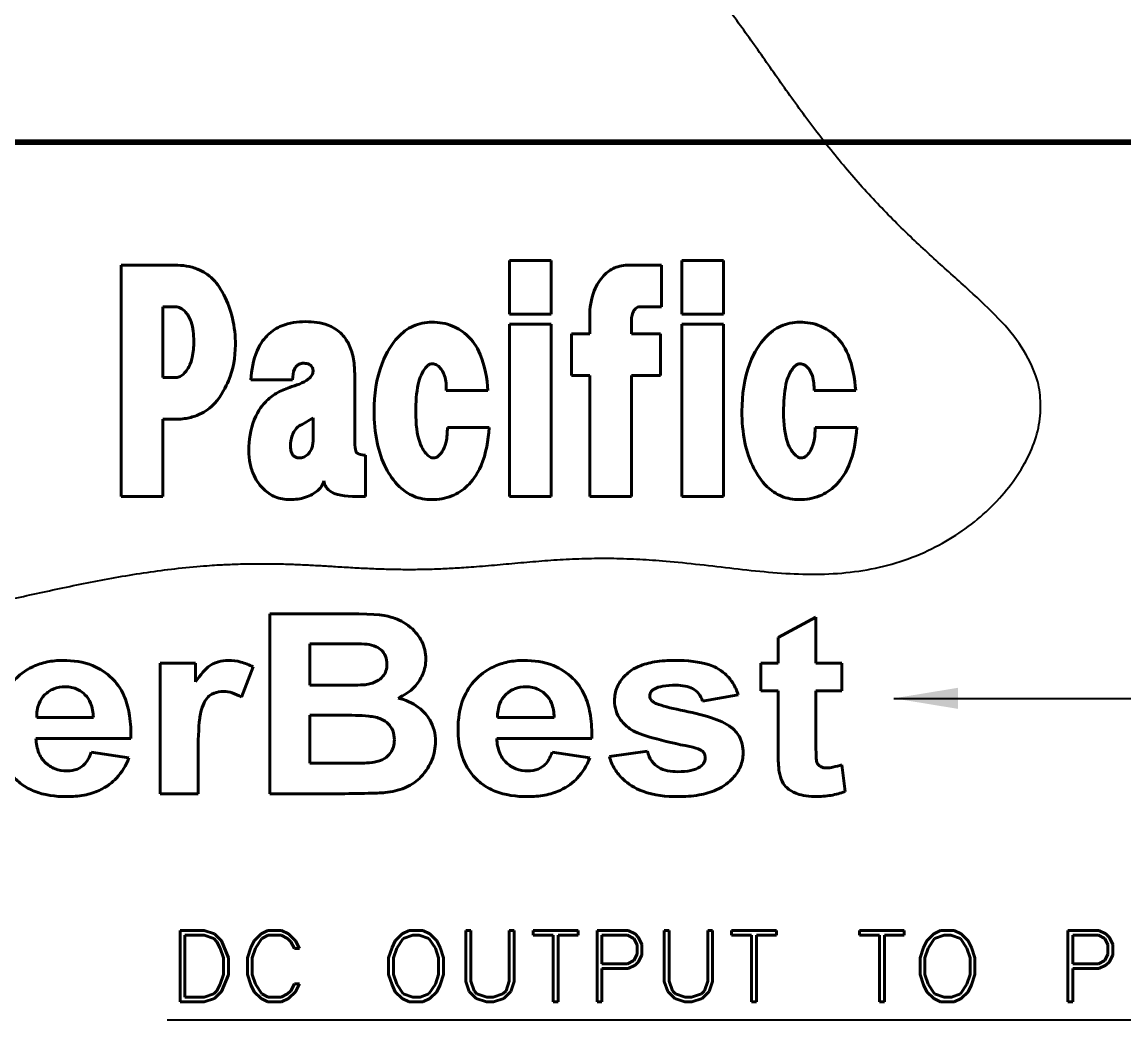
# Model space of a CAD drawing. Header units: millimetres. Extents: x 0 to 420, y 0 to 297.
# Drawn here: x 154.66 to 197.51, y 184.11 to 222.92 of the extents above; entities that cross this region are included whole.
import ezdxf

# ---------------------------------------------------------------- set-up
doc = ezdxf.new("R2010")
doc.units = ezdxf.units.MM
for name, color, linetype, lineweight in [('가시적인 것(ISO)', 3, 'Continuous', 40), ('기호(ISO)', 5, 'Continuous', 25), ('스케치 형상(ISO)', 3, 'Continuous', 25), ('치수(ISO)', 2, 'Continuous', 25)]:
    doc.layers.add(name, color=color, linetype=linetype, lineweight=lineweight)
doc.styles.add('치수 텍스트_PSTEK_POSCO', font='isocp.shx')
doc.dimstyles.new('치수_PSTEK_POSCO', dxfattribs={"dimtxt": 3.5, "dimasz": 2.5, "dimexe": 2, "dimexo": 2.5, "dimgap": 1, "dimtad": 1, "dimrnd": 1e-08, "dimdsep": 46, "dimtxsty": '치수 텍스트_PSTEK_POSCO', "dimcen": 0.09, "dimdle": 10, "dimclrd": 7, "dimclre": 7, "dimclrt": 2, "dimadec": 1, "dimazin": 2, "dimtfac": 1, "dimtmove": 0, "dimatfit": 3, "dimfxl": 0, "dimtolj": 1, "dimlwd": -1, "dimlwe": -1, "dimarcsym": 0})
doc.dimstyles.new('치수_PSTEK_POSCO$7', dxfattribs={"dimtxt": 3.5, "dimasz": 2.5, "dimexe": 2, "dimexo": 2.5, "dimgap": 1, "dimtad": 1, "dimrnd": 1e-08, "dimdsep": 46, "dimtxsty": '치수 텍스트_PSTEK_POSCO', "dimcen": 0.09, "dimdle": 10, "dimclrd": 7, "dimclre": 7, "dimclrt": 2, "dimadec": 1, "dimazin": 2, "dimtfac": 1, "dimtmove": 0, "dimatfit": 3, "dimfxl": 0, "dimtolj": 1, "dimlwd": -1, "dimlwe": -1, "dimarcsym": 0})

# ---------------------------------------------------------------- blocks, each defined once
blk = doc.blocks.new('*D24')
at = {"layer": 'Defpoints', "color": 0}
for p in [(233.941, 232.543), (83.941, 222.543), (233.941, 222.543)]:
    blk.add_point(p, dxfattribs=at)
at = {"layer": '치수(ISO)', "color": 7}
for p, q in [((83.941, 225.043), (83.941, 234.543)), ((233.941, 225.043), (233.941, 234.543)), ((86.441, 232.543), (231.441, 232.543))]:
    blk.add_line(p, q, dxfattribs=at)
for points in [[(86.441, 232.96), (86.441, 232.127), (83.941, 232.543)], [(231.441, 232.96), (231.441, 232.127), (233.941, 232.543)]]:
    blk.add_solid(points, dxfattribs=at)
at = {"layer": '치수(ISO)', "color": 2, "insert": (156.139, 235.293), "char_height": 3.5, "attachment_point": 4, "style": '치수 텍스트_PSTEK_POSCO'}
blk.add_mtext('\\A1;150', dxfattribs=at)

msp = doc.modelspace()

# ---------------------------------------------------------------- linework, layer by layer
at = {"layer": '가시적인 것(ISO)'}
for p, q in [((229.932, 218.293), (88.22, 218.293)), ((88.299, 218.193), (229.854, 218.193)), ((160.597, 213.465), (158.513, 213.465)), ((158.513, 213.465), (158.513, 204.465)), ((175.228, 213.643), (173.609, 213.643)), ((173.609, 213.643), (173.609, 211.554)), ((175.228, 211.554), (175.228, 213.643)), ((179.517, 213.465), (178.273, 213.465)), ((179.517, 211.846), (179.517, 213.465)), ((181.935, 213.643), (180.316, 213.643)), ((180.316, 213.643), (180.316, 211.554)), ((181.935, 211.554), (181.935, 213.643)), ((160.132, 209.088), (160.132, 211.846)), ((160.132, 211.846), (160.618, 211.846)), ((178.681, 211.846), (179.517, 211.846)), ((173.609, 211.554), (175.228, 211.554)), ((176.732, 211.465), (176.732, 210.796)), ((180.316, 211.554), (181.935, 211.554)), ((175.228, 211.167), (173.609, 211.167)), ((173.609, 211.167), (173.609, 204.465)), ((175.228, 204.465), (175.228, 211.167)), ((178.352, 210.796), (178.352, 211.245)), ((181.935, 211.167), (180.316, 211.167)), ((180.316, 211.167), (180.316, 204.465)), ((181.935, 204.465), (181.935, 211.167)), ((176.732, 210.796), (176.027, 210.796)), ((176.027, 210.796), (176.027, 209.177)), ((179.49, 210.796), (178.352, 210.796)), ((179.49, 209.177), (179.49, 210.796)), ((167.591, 206.69), (167.591, 209.245)), ((176.027, 209.177), (176.732, 209.177)), ((176.732, 209.177), (176.732, 204.465)), ((178.352, 204.465), (178.352, 209.177)), ((178.352, 209.177), (179.49, 209.177)), ((160.618, 209.088), (160.132, 209.088)), ((163.559, 208.999), (165.173, 208.999)), ((171.154, 208.587), (172.773, 208.587)), ((185.456, 208.587), (187.075, 208.587)), ((160.132, 204.465), (160.132, 207.469)), ((160.132, 207.469), (160.571, 207.469)), ((165.544, 207.27), (165.972, 207.526)), ((165.972, 207.526), (165.972, 206.649)), ((172.815, 207.145), (171.196, 207.145)), ((187.117, 207.145), (185.497, 207.145)), ((168.009, 204.465), (168.009, 206.074)), ((158.513, 204.465), (160.132, 204.465)), ((173.609, 204.465), (175.228, 204.465)), ((176.732, 204.465), (178.352, 204.465)), ((180.316, 204.465), (181.935, 204.465)), ((167.368, 199.906), (164.295, 199.906)), ((164.295, 199.906), (164.295, 192.906)), ((185.53, 199.778), (184.057, 198.988)), ((185.53, 197.98), (185.53, 199.778)), ((184.057, 198.988), (184.057, 197.98)), ((165.848, 198.743), (166.739, 198.743)), ((165.848, 197.126), (165.848, 198.743)), ((161.403, 197.98), (160.032, 197.98)), ((160.032, 197.98), (160.032, 192.906)), ((161.403, 197.26), (161.403, 197.98)), ((163.191, 196.667), (163.644, 197.836)), ((184.057, 197.98), (183.38, 197.98)), ((183.38, 197.98), (183.38, 196.913)), ((186.538, 197.98), (185.53, 197.98)), ((186.538, 196.913), (186.538, 197.98)), ((166.867, 197.126), (165.848, 197.126)), ((181.118, 196.513), (182.51, 196.748)), ((183.38, 196.913), (184.057, 196.913)), ((184.057, 196.913), (184.057, 194.699)), ((185.53, 196.913), (186.538, 196.913)), ((185.53, 194.869), (185.53, 196.913)), ((157.429, 195.878), (155.225, 195.878)), ((165.848, 195.963), (167.102, 195.963)), ((165.848, 194.09), (165.848, 195.963)), ((175.35, 195.878), (173.147, 195.878)), ((155.198, 195.056), (158.89, 195.056)), ((173.12, 195.056), (176.812, 195.056)), ((178.973, 194.56), (177.495, 194.357)), ((158.81, 194.299), (157.343, 194.523)), ((161.505, 192.906), (161.505, 194.469)), ((176.732, 194.299), (175.265, 194.523)), ((167.288, 194.09), (165.848, 194.09)), ((186.661, 192.997), (186.538, 194.037)), ((160.032, 192.906), (161.505, 192.906)), ((164.295, 192.906), (166.91, 192.906)), ((161.743, 187.591), (160.801, 187.591)), ((160.801, 187.591), (160.801, 184.808)), ((160.99, 184.997), (160.99, 187.402)), ((160.99, 187.402), (161.735, 187.402)), ((161.735, 187.402), (162.113, 187.275)), ((162.144, 187.456), (161.743, 187.591)), ((162.113, 187.275), (162.232, 187.153)), ((162.416, 187.187), (162.144, 187.456)), ((163.949, 187.456), (163.682, 187.192)), ((163.734, 186.897), (163.985, 187.28)), ((164.218, 187.591), (163.949, 187.456)), ((163.985, 187.28), (164.233, 187.402)), ((164.751, 187.591), (164.218, 187.591)), ((164.233, 187.402), (164.738, 187.402)), ((164.738, 187.402), (164.984, 187.275)), ((165.023, 187.456), (164.751, 187.591)), ((164.984, 187.275), (165.108, 187.153)), ((165.289, 187.19), (165.023, 187.456)), ((169.441, 187.456), (169.172, 187.192)), ((169.226, 186.897), (169.478, 187.275)), ((169.71, 187.591), (169.441, 187.456)), ((169.478, 187.275), (169.853, 187.402)), ((170.244, 187.591), (169.71, 187.591)), ((169.853, 187.402), (170.104, 187.402)), ((170.104, 187.402), (170.479, 187.275)), ((170.516, 187.456), (170.244, 187.591)), ((170.479, 187.275), (170.733, 186.897)), ((170.782, 187.192), (170.516, 187.456)), ((172.105, 187.591), (171.916, 187.591)), ((171.916, 187.591), (171.916, 185.611)), ((172.105, 185.621), (172.105, 187.591)), ((173.793, 187.591), (173.604, 187.591)), ((173.604, 187.591), (173.604, 185.621)), ((173.793, 185.611), (173.793, 187.591)), ((176.277, 187.591), (174.535, 187.591)), ((174.535, 187.591), (174.535, 187.402)), ((174.535, 187.402), (175.312, 187.402)), ((175.312, 187.402), (175.312, 184.808)), ((175.501, 184.808), (175.501, 187.402)), ((175.501, 187.402), (176.277, 187.402)), ((176.277, 187.402), (176.277, 187.591)), ((178.221, 187.591), (177.018, 187.591)), ((177.018, 187.591), (177.018, 184.808)), ((177.207, 187.402), (178.206, 187.402)), ((177.207, 186.294), (177.207, 187.402)), ((178.206, 187.402), (178.452, 187.28)), ((178.493, 187.456), (178.221, 187.591)), ((178.452, 187.28), (178.573, 187.034)), ((178.63, 187.322), (178.493, 187.456)), ((178.762, 187.05), (178.63, 187.322)), ((179.821, 187.591), (179.632, 187.591)), ((179.632, 187.591), (179.632, 185.611)), ((179.821, 185.621), (179.821, 187.591)), ((181.509, 187.591), (181.32, 187.591)), ((181.32, 187.591), (181.32, 185.621)), ((181.509, 185.611), (181.509, 187.591)), ((183.994, 187.591), (182.252, 187.591)), ((182.252, 187.591), (182.252, 187.402)), ((182.252, 187.402), (183.028, 187.402)), ((183.028, 187.402), (183.028, 184.808)), ((183.217, 184.808), (183.217, 187.402)), ((183.217, 187.402), (183.994, 187.402)), ((183.994, 187.402), (183.994, 187.591)), ((187.224, 187.591), (187.224, 187.402)), ((188.966, 187.591), (187.224, 187.591)), ((187.224, 187.402), (188.001, 187.402)), ((188.001, 187.402), (188.001, 184.808)), ((188.19, 184.808), (188.19, 187.402)), ((188.19, 187.402), (188.966, 187.402)), ((188.966, 187.402), (188.966, 187.591)), ((190.108, 187.456), (189.839, 187.192)), ((189.893, 186.897), (190.144, 187.275)), ((190.377, 187.591), (190.108, 187.456)), ((190.144, 187.275), (190.519, 187.402)), ((190.91, 187.591), (190.377, 187.591)), ((190.519, 187.402), (190.77, 187.402)), ((190.77, 187.402), (191.146, 187.275)), ((191.182, 187.456), (190.91, 187.591)), ((191.146, 187.275), (191.399, 186.897)), ((191.449, 187.192), (191.182, 187.456)), ((196.532, 187.591), (195.329, 187.591)), ((195.329, 187.591), (195.329, 184.808)), ((195.518, 186.294), (195.518, 187.402)), ((195.518, 187.402), (196.517, 187.402)), ((196.517, 187.402), (196.763, 187.28)), ((196.804, 187.456), (196.532, 187.591)), ((196.763, 187.28), (196.884, 187.034)), ((196.941, 187.322), (196.804, 187.456)), ((197.073, 187.05), (196.941, 187.322)), ((162.232, 187.153), (162.362, 186.902)), ((162.362, 186.902), (162.489, 186.519)), ((162.678, 186.53), (162.416, 187.187)), ((163.552, 186.923), (163.418, 186.527)), ((163.682, 187.192), (163.552, 186.923)), ((163.607, 186.519), (163.734, 186.897)), ((165.108, 187.153), (165.245, 186.882)), ((165.245, 186.882), (165.442, 186.882)), ((165.442, 186.882), (165.289, 187.19)), ((169.045, 186.923), (168.911, 186.527)), ((169.172, 187.192), (169.045, 186.923)), ((169.1, 186.519), (169.226, 186.897)), ((170.733, 186.897), (170.857, 186.519)), ((170.912, 186.923), (170.782, 187.192)), ((171.046, 186.527), (170.912, 186.923)), ((178.573, 187.034), (178.573, 186.662)), ((178.762, 186.646), (178.762, 187.05)), ((189.712, 186.923), (189.577, 186.527)), ((189.839, 187.192), (189.712, 186.923)), ((189.766, 186.519), (189.893, 186.897)), ((191.399, 186.897), (191.524, 186.519)), ((191.578, 186.923), (191.449, 187.192)), ((191.713, 186.527), (191.578, 186.923)), ((196.884, 187.034), (196.884, 186.662)), ((197.073, 186.646), (197.073, 187.05)), ((162.489, 186.519), (162.489, 185.88)), ((162.678, 185.869), (162.678, 186.53)), ((163.418, 186.527), (163.418, 185.872)), ((163.607, 185.88), (163.607, 186.519)), ((168.911, 186.527), (168.911, 185.872)), ((169.1, 185.88), (169.1, 186.519)), ((170.857, 186.519), (170.857, 185.88)), ((171.046, 185.872), (171.046, 186.527)), ((178.452, 186.416), (178.206, 186.294)), ((178.573, 186.662), (178.452, 186.416)), ((178.63, 186.374), (178.762, 186.646)), ((189.577, 186.527), (189.577, 185.872)), ((189.766, 185.88), (189.766, 186.519)), ((191.524, 186.519), (191.524, 185.88)), ((191.713, 185.872), (191.713, 186.527)), ((196.763, 186.416), (196.517, 186.294)), ((196.884, 186.662), (196.763, 186.416)), ((196.941, 186.374), (197.073, 186.646)), ((178.206, 186.294), (177.207, 186.294)), ((177.207, 184.808), (177.207, 186.105)), ((177.207, 186.105), (178.221, 186.105)), ((178.221, 186.105), (178.493, 186.24)), ((178.493, 186.24), (178.63, 186.374)), ((196.517, 186.294), (195.518, 186.294)), ((195.518, 184.808), (195.518, 186.105)), ((195.518, 186.105), (196.532, 186.105)), ((196.532, 186.105), (196.804, 186.24)), ((196.804, 186.24), (196.941, 186.374)), ((162.489, 185.88), (162.362, 185.497)), ((162.416, 185.212), (162.678, 185.869)), ((163.418, 185.872), (163.552, 185.476)), ((163.734, 185.502), (163.607, 185.88)), ((168.911, 185.872), (169.045, 185.476)), ((169.226, 185.502), (169.1, 185.88)), ((170.857, 185.88), (170.733, 185.502)), ((170.912, 185.476), (171.046, 185.872)), ((171.916, 185.611), (172.048, 185.212)), ((172.232, 185.243), (172.105, 185.621)), ((173.604, 185.621), (173.477, 185.243)), ((173.658, 185.212), (173.793, 185.611)), ((179.632, 185.611), (179.764, 185.212)), ((179.948, 185.243), (179.821, 185.621)), ((181.32, 185.621), (181.193, 185.243)), ((181.374, 185.212), (181.509, 185.611)), ((189.577, 185.872), (189.712, 185.476)), ((189.893, 185.502), (189.766, 185.88)), ((191.524, 185.88), (191.399, 185.502)), ((191.578, 185.476), (191.713, 185.872)), ((162.232, 185.246), (162.113, 185.124)), ((162.144, 184.943), (162.416, 185.212)), ((162.362, 185.497), (162.232, 185.246)), ((163.552, 185.476), (163.682, 185.207)), ((163.682, 185.207), (163.949, 184.943)), ((163.985, 185.121), (163.734, 185.502)), ((165.108, 185.246), (164.984, 185.124)), ((165.023, 184.943), (165.289, 185.209)), ((165.245, 185.517), (165.108, 185.246)), ((165.442, 185.517), (165.245, 185.517)), ((165.289, 185.209), (165.442, 185.517)), ((169.045, 185.476), (169.172, 185.207)), ((169.172, 185.207), (169.441, 184.943)), ((169.478, 185.124), (169.226, 185.502)), ((170.733, 185.502), (170.479, 185.124)), ((170.516, 184.943), (170.782, 185.207)), ((170.782, 185.207), (170.912, 185.476)), ((172.048, 185.212), (172.32, 184.943)), ((172.348, 185.124), (172.232, 185.243)), ((173.477, 185.243), (173.358, 185.124)), ((173.389, 184.943), (173.658, 185.212)), ((179.764, 185.212), (180.036, 184.943)), ((180.064, 185.124), (179.948, 185.243)), ((181.193, 185.243), (181.074, 185.124)), ((181.105, 184.943), (181.374, 185.212)), ((189.712, 185.476), (189.839, 185.207)), ((189.839, 185.207), (190.108, 184.943)), ((190.144, 185.124), (189.893, 185.502)), ((191.399, 185.502), (191.146, 185.124)), ((191.182, 184.943), (191.449, 185.207)), ((191.449, 185.207), (191.578, 185.476)), ((160.801, 184.808), (161.743, 184.808)), ((161.735, 184.997), (160.99, 184.997)), ((162.113, 185.124), (161.735, 184.997)), ((161.743, 184.808), (162.144, 184.943)), ((163.949, 184.943), (164.218, 184.808)), ((164.233, 184.997), (163.985, 185.121)), ((164.218, 184.808), (164.751, 184.808)), ((164.738, 184.997), (164.233, 184.997)), ((164.984, 185.124), (164.738, 184.997)), ((164.751, 184.808), (165.023, 184.943)), ((169.441, 184.943), (169.71, 184.808)), ((169.853, 184.997), (169.478, 185.124)), ((169.71, 184.808), (170.244, 184.808)), ((170.135, 184.997), (169.853, 184.997)), ((170.479, 185.124), (170.135, 184.997)), ((170.244, 184.808), (170.516, 184.943)), ((172.32, 184.943), (172.721, 184.808)), ((172.729, 184.997), (172.348, 185.124)), ((172.721, 184.808), (172.988, 184.808)), ((172.98, 184.997), (172.729, 184.997)), ((173.358, 185.124), (172.98, 184.997)), ((172.988, 184.808), (173.389, 184.943)), ((175.312, 184.808), (175.501, 184.808)), ((177.018, 184.808), (177.207, 184.808)), ((180.036, 184.943), (180.437, 184.808)), ((180.445, 184.997), (180.064, 185.124)), ((180.437, 184.808), (180.704, 184.808)), ((180.696, 184.997), (180.445, 184.997)), ((181.074, 185.124), (180.696, 184.997)), ((180.704, 184.808), (181.105, 184.943)), ((183.028, 184.808), (183.217, 184.808)), ((188.001, 184.808), (188.19, 184.808)), ((190.108, 184.943), (190.377, 184.808)), ((190.519, 184.997), (190.144, 185.124)), ((190.377, 184.808), (190.91, 184.808)), ((190.801, 184.997), (190.519, 184.997)), ((191.146, 185.124), (190.801, 184.997)), ((190.91, 184.808), (191.182, 184.943)), ((195.329, 184.808), (195.518, 184.808))]:
    msp.add_line(p, q, dxfattribs=at)
for points, knots in [([(162.953, 210.363), (162.953, 210.709), (162.918, 211.054), (162.766, 211.713), (162.655, 212.021), (162.331, 212.645), (162.178, 212.82), (161.904, 213.091), (161.707, 213.219), (161.203, 213.422), (160.9, 213.465), (160.597, 213.465)], [-0.2858534, -0.2858534, -0.2858534, -0.2858534, -0.2451912, -0.2451912, -0.2065635, -0.2065635, -0.1627704, -0.1627704, -0.0909123, -0.0909123, 0, 0, 0, 0]), ([(178.273, 213.465), (178.172, 213.465), (178.07, 213.457), (177.876, 213.419), (177.785, 213.392), (177.54, 213.286), (177.403, 213.188), (177.126, 212.901), (176.998, 212.688), (176.782, 212.15), (176.732, 211.807), (176.732, 211.465)], [-0.2893553, -0.2893553, -0.2893553, -0.2893553, -0.2575198, -0.2575198, -0.2275927, -0.2275927, -0.1740877, -0.1740877, -0.1027456, -0.1027456, 0, 0, 0, 0]), ([(160.618, 211.846), (160.653, 211.846), (160.687, 211.842), (160.756, 211.824), (160.789, 211.811), (160.894, 211.755), (160.957, 211.699), (161.087, 211.551), (161.169, 211.439), (161.308, 211.029), (161.334, 210.764), (161.334, 210.498)], [-0.233492, -0.233492, -0.233492, -0.233492, -0.2134417, -0.2134417, -0.1927928, -0.1927928, -0.1456441, -0.1456441, -0.0796373, -0.0796373, 0, 0, 0, 0]), ([(178.352, 211.245), (178.352, 211.32), (178.356, 211.399), (178.38, 211.537), (178.399, 211.602), (178.457, 211.714), (178.492, 211.754), (178.542, 211.799), (178.567, 211.817), (178.623, 211.84), (178.651, 211.846), (178.681, 211.846)], [-0.05295944, -0.05295944, -0.05295944, -0.05295944, -0.03999334, -0.03999334, -0.02879878, -0.02879878, -0.01818786, -0.01818786, -0.00878945, -0.00878945, 0, 0, 0, 0]), ([(165.685, 211.266), (165.37, 211.266), (165.052, 211.223), (164.556, 211.022), (164.374, 210.906), (164.095, 210.635), (163.933, 210.445), (163.645, 209.782), (163.579, 209.384), (163.559, 208.999)], [-0.536756, -0.536756, -0.536756, -0.536756, -0.3483065, -0.3483065, -0.2164852, -0.2164852, -0.115581, -0.115581, 0, 0, 0, 0]), ([(167.591, 209.245), (167.591, 209.459), (167.574, 209.676), (167.491, 210.069), (167.432, 210.248), (167.28, 210.54), (167.18, 210.695), (166.893, 210.965), (166.728, 211.061), (166.275, 211.231), (165.975, 211.266), (165.685, 211.266)], [-0.3749096, -0.3749096, -0.3749096, -0.3749096, -0.2842714, -0.2842714, -0.204933, -0.204933, -0.1448964, -0.1448964, -0.0869418, -0.0869418, 0, 0, 0, 0]), ([(170.595, 211.245), (170.468, 211.245), (170.341, 211.233), (170.096, 211.182), (169.979, 211.144), (169.637, 210.99), (169.438, 210.837), (169.043, 210.413), (168.821, 210.074), (168.429, 209.058), (168.349, 208.415), (168.349, 207.787)], [-0.5380522, -0.5380522, -0.5380522, -0.5380522, -0.4844475, -0.4844475, -0.4325169, -0.4325169, -0.326294, -0.326294, -0.1883233, -0.1883233, 0, 0, 0, 0]), ([(172.773, 208.587), (172.74, 209.053), (172.658, 209.553), (172.33, 210.33), (172.158, 210.542), (171.828, 210.864), (171.627, 211), (171.143, 211.2), (170.872, 211.245), (170.595, 211.245)], [-0.3021675, -0.3021675, -0.3021675, -0.3021675, -0.2215102, -0.2215102, -0.1570601, -0.1570601, -0.083104, -0.083104, 0, 0, 0, 0]), ([(184.897, 211.245), (184.769, 211.245), (184.643, 211.233), (184.398, 211.182), (184.281, 211.144), (183.939, 210.99), (183.74, 210.837), (183.345, 210.413), (183.123, 210.074), (182.731, 209.058), (182.651, 208.415), (182.651, 207.787)], [-0.5380522, -0.5380522, -0.5380522, -0.5380522, -0.4844475, -0.4844475, -0.4325169, -0.4325169, -0.326294, -0.326294, -0.1883233, -0.1883233, 0, 0, 0, 0]), ([(187.075, 208.587), (187.041, 209.053), (186.959, 209.553), (186.632, 210.33), (186.46, 210.542), (186.13, 210.864), (185.929, 211), (185.445, 211.2), (185.174, 211.245), (184.897, 211.245)], [-0.3021675, -0.3021675, -0.3021675, -0.3021675, -0.2215102, -0.2215102, -0.1570601, -0.1570601, -0.083104, -0.083104, 0, 0, 0, 0]), ([(161.334, 210.498), (161.334, 210.291), (161.318, 210.073), (161.238, 209.727), (161.188, 209.583), (161.073, 209.395), (161.006, 209.293), (160.871, 209.174), (160.821, 209.14), (160.718, 209.098), (160.669, 209.088), (160.618, 209.088)], [-0.250404, -0.250404, -0.250404, -0.250404, -0.1448601, -0.1448601, -0.0693805, -0.0693805, -0.0332691, -0.0332691, -0.015352, -0.015352, 0, 0, 0, 0]), ([(160.571, 207.469), (160.748, 207.469), (160.926, 207.483), (161.258, 207.549), (161.413, 207.597), (161.785, 207.767), (161.981, 207.91), (162.42, 208.384), (162.592, 208.752), (162.866, 209.408), (162.953, 209.877), (162.953, 210.363)], [-0.3127298, -0.3127298, -0.3127298, -0.3127298, -0.2827299, -0.2827299, -0.2552536, -0.2552536, -0.2133685, -0.2133685, -0.1456782, -0.1456782, 0, 0, 0, 0]), ([(165.173, 208.999), (165.18, 209.164), (165.203, 209.308), (165.261, 209.446), (165.287, 209.499), (165.369, 209.579), (165.405, 209.603), (165.492, 209.639), (165.541, 209.647), (165.591, 209.647)], [-0.1179079, -0.1179079, -0.1179079, -0.1179079, -0.0493528, -0.0493528, -0.0281953, -0.0281953, -0.0149701, -0.0149701, 0, 0, 0, 0]), ([(165.591, 209.647), (165.636, 209.647), (165.683, 209.644), (165.764, 209.629), (165.8, 209.618), (165.869, 209.584), (165.89, 209.565), (165.924, 209.529), (165.939, 209.503), (165.967, 209.431), (165.972, 209.384), (165.972, 209.339)], [-0.03966799, -0.03966799, -0.03966799, -0.03966799, -0.03344151, -0.03344151, -0.02835788, -0.02835788, -0.022918, -0.022918, -0.01366545, -0.01366545, 0, 0, 0, 0]), ([(169.968, 207.751), (169.968, 208.126), (169.991, 208.513), (170.127, 209.119), (170.213, 209.27), (170.322, 209.441), (170.368, 209.501), (170.451, 209.572), (170.484, 209.594), (170.549, 209.62), (170.579, 209.626), (170.611, 209.626)], [-0.1261111, -0.1261111, -0.1261111, -0.1261111, -0.0818856, -0.0818856, -0.0421509, -0.0421509, -0.0210668, -0.0210668, -0.0093982, -0.0093982, 0, 0, 0, 0]), ([(170.611, 209.626), (170.639, 209.626), (170.667, 209.623), (170.723, 209.609), (170.749, 209.599), (170.832, 209.555), (170.88, 209.512), (170.97, 209.405), (171.039, 209.312), (171.147, 208.977), (171.16, 208.775), (171.154, 208.587)], [-0.184648, -0.184648, -0.184648, -0.184648, -0.1660706, -0.1660706, -0.1473259, -0.1473259, -0.1054091, -0.1054091, -0.0564384, -0.0564384, 0, 0, 0, 0]), ([(184.27, 207.751), (184.27, 208.126), (184.293, 208.513), (184.429, 209.119), (184.515, 209.27), (184.624, 209.441), (184.67, 209.501), (184.753, 209.572), (184.786, 209.594), (184.851, 209.62), (184.881, 209.626), (184.912, 209.626)], [-0.1261111, -0.1261111, -0.1261111, -0.1261111, -0.0818856, -0.0818856, -0.0421509, -0.0421509, -0.0210668, -0.0210668, -0.0093982, -0.0093982, 0, 0, 0, 0]), ([(184.912, 209.626), (184.941, 209.626), (184.969, 209.623), (185.024, 209.609), (185.051, 209.599), (185.133, 209.555), (185.182, 209.512), (185.272, 209.405), (185.34, 209.312), (185.448, 208.977), (185.462, 208.775), (185.456, 208.587)], [-0.184648, -0.184648, -0.184648, -0.184648, -0.1660706, -0.1660706, -0.1473259, -0.1473259, -0.1054091, -0.1054091, -0.0564384, -0.0564384, 0, 0, 0, 0]), ([(165.972, 209.339), (165.972, 209.313), (165.968, 209.288), (165.954, 209.237), (165.942, 209.212), (165.895, 209.132), (165.847, 209.083), (165.588, 208.867), (165.311, 208.792), (165.053, 208.707)], [-0.1169937, -0.1169937, -0.1169937, -0.1169937, -0.1093142, -0.1093142, -0.1011281, -0.1011281, -0.0815966, -0.0815966, 0, 0, 0, 0]), ([(165.053, 208.707), (164.875, 208.648), (164.703, 208.572), (164.393, 208.386), (164.256, 208.279), (164.038, 208.056), (163.839, 207.832), (163.533, 207.071), (163.475, 206.664), (163.475, 206.257)], [-0.5736143, -0.5736143, -0.5736143, -0.5736143, -0.4040062, -0.4040062, -0.2459319, -0.2459319, -0.1220469, -0.1220469, 0, 0, 0, 0]), ([(168.349, 207.787), (168.349, 207.379), (168.382, 206.965), (168.538, 206.216), (168.651, 205.876), (168.928, 205.341), (169.097, 205.073), (169.494, 204.691), (169.678, 204.565), (170.109, 204.386), (170.343, 204.345), (170.584, 204.345)], [-0.5421945, -0.5421945, -0.5421945, -0.5421945, -0.3797315, -0.3797315, -0.2376949, -0.2376949, -0.1399803, -0.1399803, -0.0723429, -0.0723429, 0, 0, 0, 0]), ([(170.663, 205.964), (170.638, 205.964), (170.614, 205.968), (170.565, 205.982), (170.541, 205.993), (170.464, 206.037), (170.416, 206.082), (170.322, 206.19), (170.207, 206.334), (170.012, 206.881), (169.968, 207.287), (169.968, 207.751)], [-0.4080712, -0.4080712, -0.4080712, -0.4080712, -0.374063, -0.374063, -0.3377433, -0.3377433, -0.2512318, -0.2512318, -0.1391442, -0.1391442, 0, 0, 0, 0]), ([(182.651, 207.787), (182.651, 207.379), (182.684, 206.965), (182.84, 206.216), (182.953, 205.876), (183.23, 205.341), (183.398, 205.073), (183.796, 204.691), (183.98, 204.565), (184.411, 204.386), (184.645, 204.345), (184.886, 204.345)], [-0.5421945, -0.5421945, -0.5421945, -0.5421945, -0.3797315, -0.3797315, -0.2376949, -0.2376949, -0.1399803, -0.1399803, -0.0723429, -0.0723429, 0, 0, 0, 0]), ([(184.965, 205.964), (184.94, 205.964), (184.916, 205.968), (184.867, 205.982), (184.843, 205.993), (184.766, 206.037), (184.718, 206.082), (184.624, 206.19), (184.508, 206.334), (184.314, 206.881), (184.27, 207.287), (184.27, 207.751)], [-0.4080712, -0.4080712, -0.4080712, -0.4080712, -0.374063, -0.374063, -0.3377433, -0.3377433, -0.2512318, -0.2512318, -0.1391442, -0.1391442, 0, 0, 0, 0]), ([(165.095, 206.414), (165.095, 206.502), (165.102, 206.591), (165.134, 206.757), (165.157, 206.834), (165.235, 207.01), (165.287, 207.078), (165.394, 207.189), (165.464, 207.236), (165.544, 207.27)], [-0.07734843, -0.07734843, -0.07734843, -0.07734843, -0.06114557, -0.06114557, -0.04633919, -0.04633919, -0.02587867, -0.02587867, 0, 0, 0, 0]), ([(170.584, 204.345), (170.853, 204.345), (171.117, 204.387), (171.6, 204.579), (171.804, 204.716), (172.131, 205.036), (172.336, 205.275), (172.703, 206.132), (172.788, 206.649), (172.815, 207.145)], [-0.6064218, -0.6064218, -0.6064218, -0.6064218, -0.437056, -0.437056, -0.2792544, -0.2792544, -0.1489999, -0.1489999, 0, 0, 0, 0]), ([(171.196, 207.145), (171.196, 206.964), (171.184, 206.768), (171.104, 206.394), (171.045, 206.287), (170.958, 206.155), (170.909, 206.092), (170.823, 206.019), (170.79, 205.997), (170.724, 205.971), (170.694, 205.964), (170.663, 205.964)], [-0.09232769, -0.09232769, -0.09232769, -0.09232769, -0.06895227, -0.06895227, -0.04318151, -0.04318151, -0.02122046, -0.02122046, -0.00933669, -0.00933669, 0, 0, 0, 0]), ([(184.886, 204.345), (185.155, 204.345), (185.419, 204.387), (185.901, 204.579), (186.106, 204.716), (186.432, 205.036), (186.638, 205.275), (187.005, 206.132), (187.09, 206.649), (187.117, 207.145)], [-0.6064218, -0.6064218, -0.6064218, -0.6064218, -0.437056, -0.437056, -0.2792544, -0.2792544, -0.1489999, -0.1489999, 0, 0, 0, 0]), ([(185.497, 207.145), (185.497, 206.964), (185.486, 206.768), (185.406, 206.394), (185.346, 206.287), (185.26, 206.155), (185.211, 206.092), (185.125, 206.019), (185.092, 205.997), (185.026, 205.971), (184.996, 205.964), (184.965, 205.964)], [-0.09232769, -0.09232769, -0.09232769, -0.09232769, -0.06895227, -0.06895227, -0.04318151, -0.04318151, -0.02122046, -0.02122046, -0.00933669, -0.00933669, 0, 0, 0, 0]), ([(165.972, 206.649), (165.972, 206.586), (165.967, 206.524), (165.945, 206.408), (165.93, 206.354), (165.867, 206.213), (165.815, 206.151), (165.721, 206.061), (165.669, 206.025), (165.551, 205.976), (165.488, 205.964), (165.424, 205.964)], [-0.08300585, -0.08300585, -0.08300585, -0.08300585, -0.07015793, -0.07015793, -0.05858004, -0.05858004, -0.03837328, -0.03837328, -0.01938653, -0.01938653, 0, 0, 0, 0]), ([(168.009, 206.074), (167.922, 206.08), (167.832, 206.093), (167.736, 206.128), (167.71, 206.14), (167.668, 206.172), (167.658, 206.186), (167.638, 206.219), (167.627, 206.253), (167.598, 206.393), (167.591, 206.54), (167.591, 206.69)], [-0.09732573, -0.09732573, -0.09732573, -0.09732573, -0.07718281, -0.07718281, -0.06982854, -0.06982854, -0.06294194, -0.06294194, -0.04522299, -0.04522299, 0, 0, 0, 0]), ([(163.475, 206.257), (163.475, 206.083), (163.49, 205.908), (163.558, 205.58), (163.607, 205.427), (163.787, 205.048), (163.927, 204.873), (164.187, 204.623), (164.334, 204.522), (164.682, 204.378), (164.872, 204.345), (165.068, 204.345)], [-0.2374328, -0.2374328, -0.2374328, -0.2374328, -0.2009042, -0.2009042, -0.1671055, -0.1671055, -0.1128913, -0.1128913, -0.0587856, -0.0587856, 0, 0, 0, 0]), ([(165.424, 205.964), (165.402, 205.964), (165.38, 205.966), (165.338, 205.975), (165.319, 205.982), (165.262, 206.008), (165.23, 206.033), (165.174, 206.094), (165.148, 206.133), (165.103, 206.259), (165.095, 206.339), (165.095, 206.414)], [-0.07501483, -0.07501483, -0.07501483, -0.07501483, -0.06593002, -0.06593002, -0.05717975, -0.05717975, -0.04010912, -0.04010912, -0.02252406, -0.02252406, 0, 0, 0, 0]), ([(165.068, 204.345), (165.275, 204.345), (165.482, 204.372), (165.884, 204.505), (166.027, 204.597), (166.18, 204.714), (166.249, 204.781), (166.344, 204.924), (166.374, 204.995), (166.39, 205.071)], [-0.1095168, -0.1095168, -0.1095168, -0.1095168, -0.0812734, -0.0812734, -0.0516636, -0.0516636, -0.0233995, -0.0233995, 0, 0, 0, 0]), ([(166.39, 205.071), (166.404, 205.003), (166.427, 204.938), (166.491, 204.819), (166.531, 204.768), (166.659, 204.649), (166.75, 204.603), (167.094, 204.475), (167.542, 204.454), (168.009, 204.465)], [-0.2316073, -0.2316073, -0.2316073, -0.2316073, -0.2056086, -0.2056086, -0.1808101, -0.1808101, -0.1401312, -0.1401312, 0, 0, 0, 0]), ([(170.356, 198.145), (170.356, 198.265), (170.344, 198.383), (170.291, 198.613), (170.253, 198.722), (170.107, 199.013), (169.956, 199.213), (169.524, 199.586), (169.274, 199.691), (168.85, 199.831), (168.467, 199.906), (167.368, 199.906)], [-0.9439339, -0.9439339, -0.9439339, -0.9439339, -0.8405545, -0.8405545, -0.7401827, -0.7401827, -0.5587654, -0.5587654, -0.3295429, -0.3295429, 0, 0, 0, 0]), ([(166.739, 198.743), (167.008, 198.743), (167.346, 198.742), (167.769, 198.735), (167.967, 198.731), (168.067, 198.722)], [-0.08426594, -0.08426594, -0.08426594, -0.08426594, -0.03010663, -0.03010663, 0, 0, 0, 0]), ([(168.067, 198.722), (168.19, 198.706), (168.314, 198.677), (168.508, 198.588), (168.583, 198.539), (168.688, 198.434), (168.747, 198.365), (168.83, 198.16), (168.846, 198.054), (168.846, 197.948)], [-0.1919192, -0.1919192, -0.1919192, -0.1919192, -0.1192834, -0.1192834, -0.0663607, -0.0663607, -0.0319564, -0.0319564, 0, 0, 0, 0]), ([(156.244, 198.092), (156.037, 198.092), (155.831, 198.073), (155.438, 197.991), (155.254, 197.931), (154.743, 197.69), (154.517, 197.489), (154.168, 197.131), (154.007, 196.878), (153.744, 196.217), (153.688, 195.808), (153.688, 195.403)], [-0.3349005, -0.3349005, -0.3349005, -0.3349005, -0.30229, -0.30229, -0.271663, -0.271663, -0.2131591, -0.2131591, -0.1215584, -0.1215584, 0, 0, 0, 0]), ([(158.89, 195.056), (158.897, 195.349), (158.883, 195.649), (158.799, 196.187), (158.737, 196.434), (158.488, 197.035), (158.296, 197.257), (157.939, 197.608), (157.685, 197.774), (157.032, 198.036), (156.638, 198.092), (156.244, 198.092)], [-0.3470386, -0.3470386, -0.3470386, -0.3470386, -0.3046998, -0.3046998, -0.2683685, -0.2683685, -0.2108746, -0.2108746, -0.1180906, -0.1180906, 0, 0, 0, 0]), ([(162.673, 198.092), (162.545, 198.092), (162.418, 198.077), (162.118, 197.99), (162.005, 197.915), (161.786, 197.761), (161.594, 197.537), (161.403, 197.26)], [-0.1354563, -0.1354563, -0.1354563, -0.1354563, -0.1212898, -0.1212898, -0.1010326, -0.1010326, 0, 0, 0, 0]), ([(163.644, 197.836), (163.493, 197.919), (163.334, 197.984), (163.005, 198.071), (162.841, 198.092), (162.673, 198.092)], [-0.1019649, -0.1019649, -0.1019649, -0.1019649, -0.0501822, -0.0501822, 0, 0, 0, 0]), ([(169.278, 196.63), (169.399, 196.681), (169.514, 196.742), (169.727, 196.885), (169.822, 196.966), (170.026, 197.179), (170.153, 197.349), (170.319, 197.746), (170.356, 197.942), (170.356, 198.145)], [-0.2327625, -0.2327625, -0.2327625, -0.2327625, -0.1799702, -0.1799702, -0.1292868, -0.1292868, -0.0609249, -0.0609249, 0, 0, 0, 0]), ([(174.166, 198.092), (173.959, 198.092), (173.752, 198.073), (173.36, 197.991), (173.176, 197.931), (172.665, 197.69), (172.439, 197.489), (172.089, 197.131), (171.928, 196.878), (171.666, 196.217), (171.61, 195.808), (171.61, 195.403)], [-0.3349005, -0.3349005, -0.3349005, -0.3349005, -0.30229, -0.30229, -0.271663, -0.271663, -0.2131591, -0.2131591, -0.1215584, -0.1215584, 0, 0, 0, 0]), ([(176.812, 195.056), (176.818, 195.349), (176.804, 195.649), (176.721, 196.187), (176.658, 196.434), (176.409, 197.035), (176.217, 197.257), (175.86, 197.608), (175.606, 197.774), (174.953, 198.036), (174.559, 198.092), (174.166, 198.092)], [-0.3470386, -0.3470386, -0.3470386, -0.3470386, -0.3046998, -0.3046998, -0.2683685, -0.2683685, -0.2108746, -0.2108746, -0.1180906, -0.1180906, 0, 0, 0, 0]), ([(180.045, 198.092), (179.783, 198.092), (179.511, 198.076), (179.04, 197.997), (178.825, 197.942), (178.35, 197.734), (178.189, 197.588), (177.959, 197.347), (177.863, 197.207), (177.729, 196.885), (177.698, 196.712), (177.698, 196.534)], [-0.2312086, -0.2312086, -0.2312086, -0.2312086, -0.1886206, -0.1886206, -0.1536828, -0.1536828, -0.1046874, -0.1046874, -0.0534917, -0.0534917, 0, 0, 0, 0]), ([(182.51, 196.748), (182.46, 196.908), (182.392, 197.062), (182.218, 197.34), (182.116, 197.462), (181.769, 197.77), (181.536, 197.865), (181, 198.048), (180.519, 198.092), (180.045, 198.092)], [-0.2492322, -0.2492322, -0.2492322, -0.2492322, -0.2207756, -0.2207756, -0.1936899, -0.1936899, -0.1422662, -0.1422662, 0, 0, 0, 0]), ([(168.846, 197.948), (168.846, 197.859), (168.835, 197.771), (168.781, 197.608), (168.741, 197.537), (168.622, 197.393), (168.537, 197.329), (168.307, 197.206), (168.149, 197.166), (167.993, 197.148)], [-0.1296572, -0.1296572, -0.1296572, -0.1296572, -0.1031255, -0.1031255, -0.0783382, -0.0783382, -0.0472654, -0.0472654, 0, 0, 0, 0]), ([(167.993, 197.148), (167.903, 197.139), (167.743, 197.134), (167.373, 197.127), (167.093, 197.126), (166.867, 197.126)], [-0.1098924, -0.1098924, -0.1098924, -0.1098924, -0.0679456, -0.0679456, 0, 0, 0, 0]), ([(179.234, 196.977), (179.33, 197.033), (179.449, 197.067), (179.732, 197.118), (179.909, 197.126), (180.072, 197.126)], [-0.08589762, -0.08589762, -0.08589762, -0.08589762, -0.04874055, -0.04874055, 0, 0, 0, 0]), ([(180.072, 197.126), (180.196, 197.126), (180.325, 197.118), (180.546, 197.074), (180.645, 197.043), (180.816, 196.951), (180.897, 196.888), (181.036, 196.719), (181.085, 196.62), (181.118, 196.513)], [-0.1424624, -0.1424624, -0.1424624, -0.1424624, -0.1000271, -0.1000271, -0.0655414, -0.0655414, -0.033562, -0.033562, 0, 0, 0, 0]), ([(155.225, 195.878), (155.223, 196.06), (155.248, 196.244), (155.367, 196.539), (155.439, 196.651), (155.535, 196.748)], [-0.09549137, -0.09549137, -0.09549137, -0.09549137, -0.04067753, -0.04067753, 0, 0, 0, 0]), ([(155.535, 196.748), (155.586, 196.8), (155.642, 196.847), (155.762, 196.928), (155.824, 196.961), (156.031, 197.044), (156.179, 197.068), (156.329, 197.068)], [-0.08863918, -0.08863918, -0.08863918, -0.08863918, -0.06669371, -0.06669371, -0.04524637, -0.04524637, 0, 0, 0, 0]), ([(156.329, 197.068), (156.415, 197.068), (156.501, 197.059), (156.665, 197.024), (156.742, 196.998), (156.958, 196.893), (157.053, 196.807), (157.198, 196.665), (157.27, 196.555), (157.394, 196.258), (157.423, 196.066), (157.429, 195.878)], [-0.1390801, -0.1390801, -0.1390801, -0.1390801, -0.1278846, -0.1278846, -0.1171956, -0.1171956, -0.0965326, -0.0965326, -0.0564759, -0.0564759, 0, 0, 0, 0]), ([(161.505, 194.469), (161.505, 194.935), (161.516, 195.462), (161.578, 195.95), (161.615, 196.209), (161.777, 196.527), (161.829, 196.607), (161.918, 196.694), (161.995, 196.766), (162.243, 196.867), (162.367, 196.886), (162.492, 196.886)], [-1.784873, -1.784873, -1.784873, -1.784873, -0.560481, -0.560481, -0.205149, -0.205149, -0.080345, -0.080345, -0.037588, -0.037588, 0, 0, 0, 0]), ([(162.492, 196.886), (162.607, 196.886), (162.72, 196.866), (162.955, 196.792), (163.077, 196.734), (163.191, 196.667)], [-0.07400572, -0.07400572, -0.07400572, -0.07400572, -0.03959136, -0.03959136, 0, 0, 0, 0]), ([(173.147, 195.878), (173.145, 196.06), (173.169, 196.244), (173.289, 196.539), (173.361, 196.651), (173.456, 196.748)], [-0.09549137, -0.09549137, -0.09549137, -0.09549137, -0.04067753, -0.04067753, 0, 0, 0, 0]), ([(173.456, 196.748), (173.507, 196.8), (173.563, 196.847), (173.683, 196.928), (173.746, 196.961), (173.952, 197.044), (174.1, 197.068), (174.251, 197.068)], [-0.08863918, -0.08863918, -0.08863918, -0.08863918, -0.06669371, -0.06669371, -0.04524637, -0.04524637, 0, 0, 0, 0]), ([(174.251, 197.068), (174.337, 197.068), (174.422, 197.059), (174.586, 197.024), (174.663, 196.998), (174.88, 196.893), (174.975, 196.807), (175.119, 196.665), (175.191, 196.555), (175.316, 196.258), (175.345, 196.066), (175.35, 195.878)], [-0.1390801, -0.1390801, -0.1390801, -0.1390801, -0.1278846, -0.1278846, -0.1171956, -0.1171956, -0.0965326, -0.0965326, -0.0564759, -0.0564759, 0, 0, 0, 0]), ([(179.069, 196.705), (179.069, 196.737), (179.073, 196.768), (179.092, 196.828), (179.107, 196.855), (179.154, 196.92), (179.192, 196.951), (179.234, 196.977)], [-0.03358125, -0.03358125, -0.03358125, -0.03358125, -0.0240206, -0.0240206, -0.01469578, -0.01469578, 0, 0, 0, 0]), ([(179.218, 196.465), (179.189, 196.485), (179.161, 196.508), (179.116, 196.558), (179.099, 196.583), (179.075, 196.642), (179.069, 196.673), (179.069, 196.705)], [-0.02964545, -0.02964545, -0.02964545, -0.02964545, -0.01896518, -0.01896518, -0.00966191, -0.00966191, 0, 0, 0, 0]), ([(170.735, 194.939), (170.735, 195.089), (170.718, 195.237), (170.643, 195.522), (170.587, 195.654), (170.425, 195.927), (170.289, 196.104), (169.835, 196.44), (169.561, 196.555), (169.278, 196.63)], [-0.3079504, -0.3079504, -0.3079504, -0.3079504, -0.2373388, -0.2373388, -0.1692319, -0.1692319, -0.0877867, -0.0877867, 0, 0, 0, 0]), ([(177.698, 196.534), (177.698, 196.397), (177.715, 196.262), (177.795, 196.006), (177.853, 195.89), (178.045, 195.627), (178.194, 195.5), (178.359, 195.398)], [-0.138772, -0.138772, -0.138772, -0.138772, -0.0977318, -0.0977318, -0.0583333, -0.0583333, 0, 0, 0, 0]), ([(182.238, 195.488), (182.032, 195.645), (181.748, 195.767), (181.059, 195.996), (180.674, 196.068), (179.881, 196.243), (179.533, 196.33), (179.296, 196.423), (179.25, 196.443), (179.218, 196.465)], [-0.1607845, -0.1607845, -0.1607845, -0.1607845, -0.1207573, -0.1207573, -0.0637036, -0.0637036, -0.0114744, -0.0114744, 0, 0, 0, 0]), ([(167.102, 195.963), (167.41, 195.963), (167.824, 195.957), (168.338, 195.902), (168.484, 195.872), (168.729, 195.758), (168.822, 195.697), (168.953, 195.564), (169.021, 195.482), (169.116, 195.25), (169.134, 195.13), (169.134, 195.008)], [-0.3393562, -0.3393562, -0.3393562, -0.3393562, -0.2139856, -0.2139856, -0.132469, -0.132469, -0.0750991, -0.0750991, -0.0365192, -0.0365192, 0, 0, 0, 0]), ([(182.697, 194.491), (182.697, 194.608), (182.685, 194.726), (182.632, 194.947), (182.594, 195.048), (182.463, 195.278), (182.361, 195.393), (182.238, 195.488)], [-0.1147835, -0.1147835, -0.1147835, -0.1147835, -0.079445, -0.079445, -0.0467701, -0.0467701, 0, 0, 0, 0]), ([(156.404, 193.797), (156.244, 193.797), (156.087, 193.822), (155.794, 193.936), (155.667, 194.02), (155.497, 194.185), (155.392, 194.297), (155.236, 194.664), (155.204, 194.861), (155.198, 195.056)], [-0.3493797, -0.3493797, -0.3493797, -0.3493797, -0.2322669, -0.2322669, -0.1195907, -0.1195907, -0.0586252, -0.0586252, 0, 0, 0, 0]), ([(169.134, 195.008), (169.134, 194.914), (169.124, 194.819), (169.074, 194.645), (169.038, 194.568), (168.919, 194.403), (168.831, 194.33), (168.626, 194.203), (168.491, 194.157), (168.35, 194.133)], [-0.1179855, -0.1179855, -0.1179855, -0.1179855, -0.0941517, -0.0941517, -0.0724844, -0.0724844, -0.0428305, -0.0428305, 0, 0, 0, 0]), ([(171.61, 195.403), (171.61, 195.077), (171.65, 194.752), (171.837, 194.155), (171.973, 193.893), (172.16, 193.658)], [-0.1876421, -0.1876421, -0.1876421, -0.1876421, -0.0899445, -0.0899445, 0, 0, 0, 0]), ([(174.326, 193.797), (174.165, 193.797), (174.008, 193.822), (173.715, 193.936), (173.589, 194.02), (173.418, 194.185), (173.314, 194.297), (173.157, 194.664), (173.125, 194.861), (173.12, 195.056)], [-0.3493797, -0.3493797, -0.3493797, -0.3493797, -0.2322669, -0.2322669, -0.1195907, -0.1195907, -0.0586252, -0.0586252, 0, 0, 0, 0]), ([(178.359, 195.398), (178.527, 195.292), (178.809, 195.187), (179.616, 194.953), (180.162, 194.833), (180.621, 194.741)], [-0.2500235, -0.2500235, -0.2500235, -0.2500235, -0.1405506, -0.1405506, 0, 0, 0, 0]), ([(168.782, 192.954), (169.041, 192.981), (169.299, 193.037), (169.839, 193.265), (170.032, 193.427), (170.385, 193.782), (170.516, 194.033), (170.686, 194.448), (170.735, 194.689), (170.735, 194.939)], [-0.1930121, -0.1930121, -0.1930121, -0.1930121, -0.1669992, -0.1669992, -0.1344843, -0.1344843, -0.0750436, -0.0750436, 0, 0, 0, 0]), ([(180.163, 193.765), (180.027, 193.765), (179.888, 193.775), (179.634, 193.829), (179.515, 193.87), (179.316, 193.99), (179.224, 194.068), (179.062, 194.29), (179.007, 194.422), (178.973, 194.56)], [-0.1778079, -0.1778079, -0.1778079, -0.1778079, -0.1280868, -0.1280868, -0.0823657, -0.0823657, -0.0427459, -0.0427459, 0, 0, 0, 0]), ([(180.621, 194.741), (180.789, 194.707), (180.934, 194.666), (181.058, 194.604), (181.089, 194.587), (181.112, 194.565)], [-0.04182389, -0.04182389, -0.04182389, -0.04182389, -0.00952185, -0.00952185, 0, 0, 0, 0]), ([(181.112, 194.565), (181.13, 194.549), (181.146, 194.531), (181.173, 194.492), (181.184, 194.471), (181.211, 194.407), (181.219, 194.361), (181.219, 194.315)], [-0.02825339, -0.02825339, -0.02825339, -0.02825339, -0.02100275, -0.02100275, -0.01402157, -0.01402157, 0, 0, 0, 0]), ([(184.057, 194.699), (184.057, 194.512), (184.06, 194.295), (184.075, 193.988), (184.086, 193.85), (184.105, 193.754)], [-0.07480933, -0.07480933, -0.07480933, -0.07480933, -0.02918952, -0.02918952, 0, 0, 0, 0]), ([(185.941, 193.909), (185.89, 193.909), (185.84, 193.915), (185.759, 193.939), (185.716, 193.956), (185.641, 194.012), (185.614, 194.039), (185.565, 194.115), (185.557, 194.156), (185.537, 194.267), (185.53, 194.521), (185.53, 194.869)], [-0.1687712, -0.1687712, -0.1687712, -0.1687712, -0.1459452, -0.1459452, -0.1303947, -0.1303947, -0.1196266, -0.1196266, -0.1046114, -0.1046114, 0, 0, 0, 0]), ([(156.388, 192.794), (156.617, 192.794), (156.847, 192.812), (157.272, 192.894), (157.469, 192.953), (157.96, 193.176), (158.175, 193.353), (158.541, 193.74), (158.698, 194.007), (158.81, 194.299)], [-0.2455088, -0.2455088, -0.2455088, -0.2455088, -0.2003633, -0.2003633, -0.1597846, -0.1597846, -0.0937138, -0.0937138, 0, 0, 0, 0]), ([(157.343, 194.523), (157.313, 194.428), (157.274, 194.333), (157.183, 194.171), (157.132, 194.101), (157.031, 194.001), (156.946, 193.925), (156.68, 193.817), (156.542, 193.797), (156.404, 193.797)], [-0.2361793, -0.2361793, -0.2361793, -0.2361793, -0.1557351, -0.1557351, -0.0861962, -0.0861962, -0.0414092, -0.0414092, 0, 0, 0, 0]), ([(168.35, 194.133), (168.254, 194.115), (168.092, 194.106), (167.758, 194.093), (167.501, 194.09), (167.288, 194.09)], [-0.09939245, -0.09939245, -0.09939245, -0.09939245, -0.06374297, -0.06374297, 0, 0, 0, 0]), ([(174.31, 192.794), (174.538, 192.794), (174.768, 192.812), (175.194, 192.894), (175.391, 192.953), (175.882, 193.176), (176.096, 193.353), (176.463, 193.74), (176.62, 194.007), (176.732, 194.299)], [-0.2455088, -0.2455088, -0.2455088, -0.2455088, -0.2003633, -0.2003633, -0.1597846, -0.1597846, -0.0937138, -0.0937138, 0, 0, 0, 0]), ([(175.265, 194.523), (175.234, 194.428), (175.196, 194.333), (175.104, 194.171), (175.054, 194.101), (174.953, 194.001), (174.868, 193.925), (174.601, 193.817), (174.464, 193.797), (174.326, 193.797)], [-0.2361793, -0.2361793, -0.2361793, -0.2361793, -0.1557351, -0.1557351, -0.0861962, -0.0861962, -0.0414092, -0.0414092, 0, 0, 0, 0]), ([(177.495, 194.357), (177.543, 194.185), (177.613, 194.021), (177.798, 193.717), (177.911, 193.581), (178.217, 193.298), (178.453, 193.129), (179.229, 192.844), (179.709, 192.794), (180.163, 192.794)], [-0.4136302, -0.4136302, -0.4136302, -0.4136302, -0.3302217, -0.3302217, -0.2473857, -0.2473857, -0.136096, -0.136096, 0, 0, 0, 0]), ([(180.163, 192.794), (180.437, 192.794), (180.719, 192.812), (181.217, 192.9), (181.444, 192.962), (181.964, 193.194), (182.157, 193.365), (182.419, 193.644), (182.523, 193.795), (182.664, 194.132), (182.697, 194.308), (182.697, 194.491)], [-0.2598337, -0.2598337, -0.2598337, -0.2598337, -0.2109697, -0.2109697, -0.1698392, -0.1698392, -0.1097409, -0.1097409, -0.0547489, -0.0547489, 0, 0, 0, 0]), ([(181.219, 194.315), (181.219, 194.273), (181.214, 194.232), (181.192, 194.154), (181.176, 194.119), (181.121, 194.034), (181.077, 193.992), (181.027, 193.957)], [-0.04261647, -0.04261647, -0.04261647, -0.04261647, -0.0302136, -0.0302136, -0.01834997, -0.01834997, 0, 0, 0, 0]), ([(181.027, 193.957), (180.919, 193.886), (180.793, 193.841), (180.504, 193.777), (180.329, 193.765), (180.163, 193.765)], [-0.08840792, -0.08840792, -0.08840792, -0.08840792, -0.04979499, -0.04979499, 0, 0, 0, 0]), ([(184.105, 193.754), (184.127, 193.631), (184.161, 193.506), (184.275, 193.268), (184.341, 193.193), (184.495, 193.05), (184.622, 192.981), (184.9, 192.868), (185.14, 192.794), (185.498, 192.794)], [-0.2887986, -0.2887986, -0.2887986, -0.2887986, -0.2459523, -0.2459523, -0.1984467, -0.1984467, -0.1073735, -0.1073735, 0, 0, 0, 0]), ([(186.538, 194.037), (186.428, 194.001), (186.306, 193.966), (186.113, 193.924), (186.021, 193.909), (185.941, 193.909)], [-0.05939567, -0.05939567, -0.05939567, -0.05939567, -0.02415622, -0.02415622, 0, 0, 0, 0]), ([(154.238, 193.658), (154.354, 193.515), (154.486, 193.389), (154.786, 193.169), (154.951, 193.08), (155.522, 192.85), (155.96, 192.794), (156.388, 192.794)], [-0.2398761, -0.2398761, -0.2398761, -0.2398761, -0.1846798, -0.1846798, -0.1283539, -0.1283539, 0, 0, 0, 0]), ([(172.16, 193.658), (172.275, 193.515), (172.407, 193.389), (172.708, 193.169), (172.872, 193.08), (173.444, 192.85), (173.882, 192.794), (174.31, 192.794)], [-0.2398761, -0.2398761, -0.2398761, -0.2398761, -0.1846798, -0.1846798, -0.1283539, -0.1283539, 0, 0, 0, 0]), ([(166.91, 192.906), (167.285, 192.909), (167.743, 192.914), (168.325, 192.929), (168.616, 192.938), (168.782, 192.954)], [-0.1434659, -0.1434659, -0.1434659, -0.1434659, -0.0500835, -0.0500835, 0, 0, 0, 0]), ([(185.498, 192.794), (185.704, 192.794), (185.911, 192.809), (186.301, 192.877), (186.484, 192.927), (186.661, 192.997)], [-0.1188551, -0.1188551, -0.1188551, -0.1188551, -0.0569746, -0.0569746, 0, 0, 0, 0])]:
    msp.add_open_spline(points, degree=3, knots=knots, dxfattribs=at)
at = {"layer": '스케치 형상(ISO)'}
msp.add_line((160.302, 184.109), (223.302, 184.109), dxfattribs=at)
msp.add_open_spline([(122.808, 227.701), (102.915, 220.538), (111.498, 213.232), (121.434, 193.887), (131.256, 203.87), (147.105, 198.966), (151.587, 199.724), (163.225, 202.861), (170.316, 200.694), (178.676, 203.395), (189.388, 198.917), (198.56, 210.03), (185.827, 214.092), (180.145, 231.13), (163.944, 225.231), (127.775, 226.317), (136.209, 225.797), (122.808, 227.636)], degree=4, knots=[0, 0, 0, 0, 0, 0.16123, 0.218993, 0.272336, 0.327204, 0.382039, 0.432999, 0.486722, 0.538841, 0.591783, 0.648882, 0.707129, 0.775966, 0.84382, 1, 1, 1, 1, 1], dxfattribs=at)

# ---------------------------------------------------------------- dimensions: what is measured, and where the dimension line sits
at = {"layer": '치수(ISO)', "color": 7}
dim = msp.add_linear_dim(base=(233.941, 232.543), p1=(83.941, 222.543), p2=(233.941, 222.543), angle=180, dimstyle='치수_PSTEK_POSCO', override={"dimdec": 2, "dimtp": 0, "dimtm": 0, "dimtdec": 2, "dimtofl": 0, "dimatfit": 1}, dxfattribs=at)
dim.commit()
dim.dimension.update_dxf_attribs({"geometry": '*D24', "text_midpoint": (158.941, 232.543), "dimtype": 160})

# ---------------------------------------------------------------- leaders
at = {"layer": '기호(ISO)', "color": 7, "annotation_type": 0, "has_hookline": 1, "hookline_direction": 0, "text_width": 50.261}
msp.add_leader([(188.56, 196.617), (249.472, 196.617)], dimstyle='치수_PSTEK_POSCO$7', override={"dimtad": 0}, dxfattribs=at)

doc.saveas('drawing.dxf')
